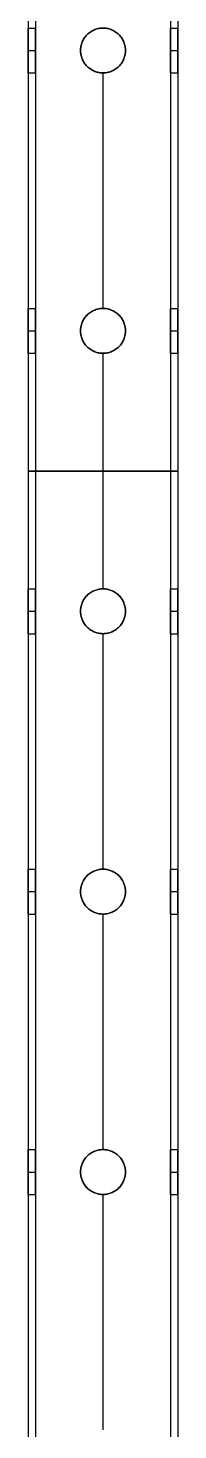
# Model space of a CAD drawing. Header units: millimetres. Extents: x 1279 to 9834, y -699 to 998.
# Drawn here: x 3123.3 to 3163.3, y -204.2 to 170.8 of the extents above; entities that cross this region are included whole.
import ezdxf

# ---------------------------------------------------------------- set-up
doc = ezdxf.new("R2010")
doc.units = ezdxf.units.MM
doc.header["$MEASUREMENT"] = 0
doc.layers.add('staal', color=7, linetype='Continuous', true_color=0x4c4c4c)

msp = doc.modelspace()

# ---------------------------------------------------------------- linework, layer by layer
at = {"layer": 'staal'}
for p, q in [((3123.32, 170.8, 1905.19), (3125.32, 170.8, 1905.19)), ((3143.32, 170.8, 1923.19), (3143.32, 170.8, 1925.19)), ((3143.32, 170.8, 1885.19), (3143.32, 170.8, 1887.19)), ((3161.32, 170.8, 1905.19), (3163.32, 170.8, 1905.19)), ((3123.32, 164.8, 1899.19), (3125.32, 164.8, 1899.19)), ((3123.32, 164.8, 1911.19), (3125.32, 164.8, 1911.19)), ((3137.32, 164.8, 1923.19), (3137.32, 164.8, 1925.19)), ((3137.32, 164.8, 1885.19), (3137.32, 164.8, 1887.19)), ((3149.32, 164.8, 1923.19), (3149.32, 164.8, 1925.19)), ((3149.32, 164.8, 1885.19), (3149.32, 164.8, 1887.19)), ((3161.32, 164.8, 1899.19), (3163.32, 164.8, 1899.19)), ((3161.32, 164.8, 1911.19), (3163.32, 164.8, 1911.19)), ((3123.32, 158.8, 1905.19), (3125.32, 158.8, 1905.19)), ((3143.32, 158.8, 1923.19), (3143.32, 158.8, 1925.19)), ((3143.32, 158.8, 1885.19), (3143.32, 158.8, 1887.19)), ((3161.32, 158.8, 1905.19), (3163.32, 158.8, 1905.19)), ((3123.32, 95.8, 1905.19), (3125.32, 95.8, 1905.19)), ((3143.32, 95.8, 1923.19), (3143.32, 95.8, 1925.19)), ((3143.32, 95.8, 1885.19), (3143.32, 95.8, 1887.19)), ((3161.32, 95.8, 1905.19), (3163.32, 95.8, 1905.19)), ((3123.32, 89.8, 1899.19), (3125.32, 89.8, 1899.19)), ((3123.32, 89.8, 1911.19), (3125.32, 89.8, 1911.19)), ((3137.32, 89.8, 1923.19), (3137.32, 89.8, 1925.19)), ((3137.32, 89.8, 1885.19), (3137.32, 89.8, 1887.19)), ((3149.32, 89.8, 1923.19), (3149.32, 89.8, 1925.19)), ((3149.32, 89.8, 1885.19), (3149.32, 89.8, 1887.19)), ((3161.32, 89.8, 1899.19), (3163.32, 89.8, 1899.19)), ((3161.32, 89.8, 1911.19), (3163.32, 89.8, 1911.19)), ((3123.32, 83.8, 1905.19), (3125.32, 83.8, 1905.19)), ((3143.32, 83.8, 1923.19), (3143.32, 83.8, 1925.19)), ((3143.32, 83.8, 1885.19), (3143.32, 83.8, 1887.19)), ((3161.32, 83.8, 1905.19), (3163.32, 83.8, 1905.19)), ((3123.32, 20.8, 1905.19), (3125.32, 20.8, 1905.19)), ((3143.32, 20.8, 1923.19), (3143.32, 20.8, 1925.19)), ((3143.32, 20.8, 1885.19), (3143.32, 20.8, 1887.19)), ((3161.32, 20.8, 1905.19), (3163.32, 20.8, 1905.19)), ((3123.32, 14.8, 1899.19), (3125.32, 14.8, 1899.19)), ((3123.32, 14.8, 1911.19), (3125.32, 14.8, 1911.19)), ((3137.32, 14.8, 1923.19), (3137.32, 14.8, 1925.19)), ((3137.32, 14.8, 1885.19), (3137.32, 14.8, 1887.19)), ((3149.32, 14.8, 1923.19), (3149.32, 14.8, 1925.19)), ((3149.32, 14.8, 1885.19), (3149.32, 14.8, 1887.19)), ((3161.32, 14.8, 1899.19), (3163.32, 14.8, 1899.19)), ((3161.32, 14.8, 1911.19), (3163.32, 14.8, 1911.19)), ((3123.32, 8.8, 1905.19), (3125.32, 8.8, 1905.19)), ((3143.32, 8.8, 1923.19), (3143.32, 8.8, 1925.19)), ((3143.32, 8.8, 1885.19), (3143.32, 8.8, 1887.19)), ((3161.32, 8.8, 1905.19), (3163.32, 8.8, 1905.19)), ((3123.32, -54.2, 1905.19), (3125.32, -54.2, 1905.19)), ((3143.32, -54.2, 1923.19), (3143.32, -54.2, 1925.19)), ((3143.32, -54.2, 1885.19), (3143.32, -54.2, 1887.19)), ((3161.32, -54.2, 1905.19), (3163.32, -54.2, 1905.19)), ((3123.32, -60.2, 1899.19), (3125.32, -60.2, 1899.19)), ((3123.32, -60.2, 1911.19), (3125.32, -60.2, 1911.19)), ((3137.32, -60.2, 1923.19), (3137.32, -60.2, 1925.19)), ((3137.32, -60.2, 1885.19), (3137.32, -60.2, 1887.19)), ((3149.32, -60.2, 1923.19), (3149.32, -60.2, 1925.19)), ((3149.32, -60.2, 1885.19), (3149.32, -60.2, 1887.19)), ((3161.32, -60.2, 1899.19), (3163.32, -60.2, 1899.19)), ((3161.32, -60.2, 1911.19), (3163.32, -60.2, 1911.19)), ((3123.32, -66.2, 1905.19), (3125.32, -66.2, 1905.19)), ((3143.32, -66.2, 1923.19), (3143.32, -66.2, 1925.19)), ((3143.32, -66.2, 1885.19), (3143.32, -66.2, 1887.19)), ((3161.32, -66.2, 1905.19), (3163.32, -66.2, 1905.19)), ((3123.32, -129.2, 1905.19), (3125.32, -129.2, 1905.19)), ((3143.32, -129.2, 1923.19), (3143.32, -129.2, 1925.19)), ((3143.32, -129.2, 1885.19), (3143.32, -129.2, 1887.19)), ((3161.32, -129.2, 1905.19), (3163.32, -129.2, 1905.19)), ((3123.32, -135.2, 1899.19), (3125.32, -135.2, 1899.19)), ((3123.32, -135.2, 1911.19), (3125.32, -135.2, 1911.19)), ((3137.32, -135.2, 1923.19), (3137.32, -135.2, 1925.19)), ((3137.32, -135.2, 1885.19), (3137.32, -135.2, 1887.19)), ((3149.32, -135.2, 1923.19), (3149.32, -135.2, 1925.19)), ((3149.32, -135.2, 1885.19), (3149.32, -135.2, 1887.19)), ((3161.32, -135.2, 1899.19), (3163.32, -135.2, 1899.19)), ((3161.32, -135.2, 1911.19), (3163.32, -135.2, 1911.19)), ((3123.32, -141.2, 1905.19), (3125.32, -141.2, 1905.19)), ((3143.32, -141.2, 1923.19), (3143.32, -141.2, 1925.19)), ((3143.32, -141.2, 1885.19), (3143.32, -141.2, 1887.19)), ((3161.32, -141.2, 1905.19), (3163.32, -141.2, 1905.19))]:
    msp.add_line(p, q, dxfattribs=at)
for points in [[(3123.32, 710.3, 1885.19), (3123.32, 52.3, 1885.19), (3123.32, -605.7, 1885.19)], [(3123.32, 710.3, 1925.19), (3123.32, 52.3, 1925.19), (3123.32, -605.7, 1925.19)], [(3125.32, 708.3, 1923.19), (3125.32, 52.3, 1923.19), (3125.32, -603.7, 1923.19)], [(3125.32, 708.3, 1887.19), (3125.32, 52.3, 1887.19), (3125.32, -603.7, 1887.19)], [(3161.32, 672.3, 1923.19), (3161.32, 52.3, 1923.19), (3161.32, -567.7, 1923.19)], [(3161.32, 672.3, 1887.19), (3161.32, 52.3, 1887.19), (3161.32, -567.7, 1887.19)], [(3163.32, 670.3, 1885.19), (3163.32, 52.3, 1885.19), (3163.32, -565.7, 1885.19)], [(3163.32, 670.3, 1925.19), (3163.32, 52.3, 1925.19), (3163.32, -565.7, 1925.19)], [(3123.32, 158.8, 1905.19), (3123.32, 127.3, 1905.19), (3123.32, 95.8, 1905.19)], [(3125.32, 158.8, 1905.19), (3125.32, 127.3, 1905.19), (3125.32, 95.8, 1905.19)], [(3143.32, 158.8, 1925.19), (3143.32, 127.3, 1925.19), (3143.32, 95.8, 1925.19)], [(3143.32, 158.8, 1923.19), (3143.32, 127.3, 1923.19), (3143.32, 95.8, 1923.19)], [(3143.32, 158.8, 1887.19), (3143.32, 127.3, 1887.19), (3143.32, 95.8, 1887.19)], [(3143.32, 158.8, 1885.19), (3143.32, 127.3, 1885.19), (3143.32, 95.8, 1885.19)], [(3161.32, 158.8, 1905.19), (3161.32, 127.3, 1905.19), (3161.32, 95.8, 1905.19)], [(3163.32, 158.8, 1905.19), (3163.32, 127.3, 1905.19), (3163.32, 95.8, 1905.19)], [(3123.32, 83.8, 1905.19), (3123.32, 52.3, 1905.19), (3123.32, 20.8, 1905.19)], [(3125.32, 83.8, 1905.19), (3125.32, 52.3, 1905.19), (3125.32, 20.8, 1905.19)], [(3143.32, 83.8, 1925.19), (3143.32, 52.3, 1925.19), (3143.32, 20.8, 1925.19)], [(3143.32, 83.8, 1923.19), (3143.32, 52.3, 1923.19), (3143.32, 20.8, 1923.19)], [(3143.32, 83.8, 1887.19), (3143.32, 52.3, 1887.19), (3143.32, 20.8, 1887.19)], [(3143.32, 83.8, 1885.19), (3143.32, 52.3, 1885.19), (3143.32, 20.8, 1885.19)], [(3161.32, 83.8, 1905.19), (3161.32, 52.3, 1905.19), (3161.32, 20.8, 1905.19)], [(3163.32, 83.8, 1905.19), (3163.32, 52.3, 1905.19), (3163.32, 20.8, 1905.19)], [(3163.32, 52.3, 1925.19), (3143.32, 52.3, 1925.19), (3123.32, 52.3, 1925.19)], [(3123.32, 52.3, 1925.19), (3123.32, 52.3, 1905.19), (3123.32, 52.3, 1885.19)], [(3123.32, 52.3, 1885.19), (3143.32, 52.3, 1885.19), (3163.32, 52.3, 1885.19)], [(3125.32, 52.3, 1887.19), (3125.32, 52.3, 1905.19), (3125.32, 52.3, 1923.19)], [(3125.32, 52.3, 1923.19), (3143.32, 52.3, 1923.19), (3161.32, 52.3, 1923.19)], [(3161.32, 52.3, 1887.19), (3143.32, 52.3, 1887.19), (3125.32, 52.3, 1887.19)], [(3161.32, 52.3, 1923.19), (3161.32, 52.3, 1905.19), (3161.32, 52.3, 1887.19)], [(3163.32, 52.3, 1885.19), (3163.32, 52.3, 1905.19), (3163.32, 52.3, 1925.19)], [(3123.32, 8.8, 1905.19), (3123.32, -22.7, 1905.19), (3123.32, -54.2, 1905.19)], [(3125.32, 8.8, 1905.19), (3125.32, -22.7, 1905.19), (3125.32, -54.2, 1905.19)], [(3143.32, 8.8, 1925.19), (3143.32, -22.7, 1925.19), (3143.32, -54.2, 1925.19)], [(3143.32, 8.8, 1923.19), (3143.32, -22.7, 1923.19), (3143.32, -54.2, 1923.19)], [(3143.32, 8.8, 1887.19), (3143.32, -22.7, 1887.19), (3143.32, -54.2, 1887.19)], [(3143.32, 8.8, 1885.19), (3143.32, -22.7, 1885.19), (3143.32, -54.2, 1885.19)], [(3161.32, 8.8, 1905.19), (3161.32, -22.7, 1905.19), (3161.32, -54.2, 1905.19)], [(3163.32, 8.8, 1905.19), (3163.32, -22.7, 1905.19), (3163.32, -54.2, 1905.19)], [(3123.32, -66.2, 1905.19), (3123.32, -97.7, 1905.19), (3123.32, -129.2, 1905.19)], [(3125.32, -66.2, 1905.19), (3125.32, -97.7, 1905.19), (3125.32, -129.2, 1905.19)], [(3143.32, -66.2, 1925.19), (3143.32, -97.7, 1925.19), (3143.32, -129.2, 1925.19)], [(3143.32, -66.2, 1923.19), (3143.32, -97.7, 1923.19), (3143.32, -129.2, 1923.19)], [(3143.32, -66.2, 1887.19), (3143.32, -97.7, 1887.19), (3143.32, -129.2, 1887.19)], [(3143.32, -66.2, 1885.19), (3143.32, -97.7, 1885.19), (3143.32, -129.2, 1885.19)], [(3161.32, -66.2, 1905.19), (3161.32, -97.7, 1905.19), (3161.32, -129.2, 1905.19)], [(3163.32, -66.2, 1905.19), (3163.32, -97.7, 1905.19), (3163.32, -129.2, 1905.19)], [(3123.32, -141.2, 1905.19), (3123.32, -172.7, 1905.19), (3123.32, -204.2, 1905.19)], [(3125.32, -141.2, 1905.19), (3125.32, -172.7, 1905.19), (3125.32, -204.2, 1905.19)], [(3143.32, -141.2, 1925.19), (3143.32, -172.7, 1925.19), (3143.32, -204.2, 1925.19)], [(3143.32, -141.2, 1923.19), (3143.32, -172.7, 1923.19), (3143.32, -204.2, 1923.19)], [(3143.32, -141.2, 1887.19), (3143.32, -172.7, 1887.19), (3143.32, -204.2, 1887.19)], [(3143.32, -141.2, 1885.19), (3143.32, -172.7, 1885.19), (3143.32, -204.2, 1885.19)], [(3161.32, -141.2, 1905.19), (3161.32, -172.7, 1905.19), (3161.32, -204.2, 1905.19)], [(3163.32, -141.2, 1905.19), (3163.32, -172.7, 1905.19), (3163.32, -204.2, 1905.19)]]:
    msp.add_open_spline(points, degree=2, dxfattribs=at)
for points, knots in [([(3123.32, 164.8, 1899.19), (3123.32, 170.8, 1899.19), (3123.32, 170.8, 1905.19), (3123.32, 170.8, 1911.19), (3123.32, 164.8, 1911.19), (3123.32, 158.8, 1911.19), (3123.32, 158.8, 1905.19), (3123.32, 158.8, 1899.19), (3123.32, 164.8, 1899.19)], [0, 0, 0, 7.853982, 7.853982, 15.707963, 15.707963, 23.561945, 23.561945, 31.415927, 31.415927, 31.415927]), ([(3125.32, 164.8, 1899.19), (3125.32, 158.8, 1899.19), (3125.32, 158.8, 1905.19), (3125.32, 158.8, 1911.19), (3125.32, 164.8, 1911.19), (3125.32, 170.8, 1911.19), (3125.32, 170.8, 1905.19), (3125.32, 170.8, 1899.19), (3125.32, 164.8, 1899.19)], [-31.415927, -31.415927, -31.415927, -23.561945, -23.561945, -15.707963, -15.707963, -7.853982, -7.853982, 0, 0, 0]), ([(3149.32, 164.8, 1925.19), (3149.32, 158.8, 1925.19), (3143.32, 158.8, 1925.19), (3137.32, 158.8, 1925.19), (3137.32, 164.8, 1925.19), (3137.32, 170.8, 1925.19), (3143.32, 170.8, 1925.19), (3149.32, 170.8, 1925.19), (3149.32, 164.8, 1925.19)], [-31.415927, -31.415927, -31.415927, -23.561945, -23.561945, -15.707963, -15.707963, -7.853982, -7.853982, 0, 0, 0]), ([(3149.32, 164.8, 1923.19), (3149.32, 170.8, 1923.19), (3143.32, 170.8, 1923.19), (3137.32, 170.8, 1923.19), (3137.32, 164.8, 1923.19), (3137.32, 158.8, 1923.19), (3143.32, 158.8, 1923.19), (3149.32, 158.8, 1923.19), (3149.32, 164.8, 1923.19)], [0, 0, 0, 7.853982, 7.853982, 15.707963, 15.707963, 23.561945, 23.561945, 31.415927, 31.415927, 31.415927]), ([(3149.32, 164.8, 1887.19), (3149.32, 158.8, 1887.19), (3143.32, 158.8, 1887.19), (3137.32, 158.8, 1887.19), (3137.32, 164.8, 1887.19), (3137.32, 170.8, 1887.19), (3143.32, 170.8, 1887.19), (3149.32, 170.8, 1887.19), (3149.32, 164.8, 1887.19)], [-31.415927, -31.415927, -31.415927, -23.561945, -23.561945, -15.707963, -15.707963, -7.853982, -7.853982, 0, 0, 0]), ([(3149.32, 164.8, 1885.19), (3149.32, 170.8, 1885.19), (3143.32, 170.8, 1885.19), (3137.32, 170.8, 1885.19), (3137.32, 164.8, 1885.19), (3137.32, 158.8, 1885.19), (3143.32, 158.8, 1885.19), (3149.32, 158.8, 1885.19), (3149.32, 164.8, 1885.19)], [0, 0, 0, 7.853982, 7.853982, 15.707963, 15.707963, 23.561945, 23.561945, 31.415927, 31.415927, 31.415927]), ([(3161.32, 164.8, 1899.19), (3161.32, 170.8, 1899.19), (3161.32, 170.8, 1905.19), (3161.32, 170.8, 1911.19), (3161.32, 164.8, 1911.19), (3161.32, 158.8, 1911.19), (3161.32, 158.8, 1905.19), (3161.32, 158.8, 1899.19), (3161.32, 164.8, 1899.19)], [0, 0, 0, 7.853982, 7.853982, 15.707963, 15.707963, 23.561945, 23.561945, 31.415927, 31.415927, 31.415927]), ([(3163.32, 164.8, 1899.19), (3163.32, 158.8, 1899.19), (3163.32, 158.8, 1905.19), (3163.32, 158.8, 1911.19), (3163.32, 164.8, 1911.19), (3163.32, 170.8, 1911.19), (3163.32, 170.8, 1905.19), (3163.32, 170.8, 1899.19), (3163.32, 164.8, 1899.19)], [-31.415927, -31.415927, -31.415927, -23.561945, -23.561945, -15.707963, -15.707963, -7.853982, -7.853982, 0, 0, 0]), ([(3123.32, 89.8, 1899.19), (3123.32, 95.8, 1899.19), (3123.32, 95.8, 1905.19), (3123.32, 95.8, 1911.19), (3123.32, 89.8, 1911.19), (3123.32, 83.8, 1911.19), (3123.32, 83.8, 1905.19), (3123.32, 83.8, 1899.19), (3123.32, 89.8, 1899.19)], [0, 0, 0, 7.853982, 7.853982, 15.707963, 15.707963, 23.561945, 23.561945, 31.415927, 31.415927, 31.415927]), ([(3125.32, 89.8, 1899.19), (3125.32, 83.8, 1899.19), (3125.32, 83.8, 1905.19), (3125.32, 83.8, 1911.19), (3125.32, 89.8, 1911.19), (3125.32, 95.8, 1911.19), (3125.32, 95.8, 1905.19), (3125.32, 95.8, 1899.19), (3125.32, 89.8, 1899.19)], [-31.415927, -31.415927, -31.415927, -23.561945, -23.561945, -15.707963, -15.707963, -7.853982, -7.853982, 0, 0, 0]), ([(3149.32, 89.8, 1925.19), (3149.32, 83.8, 1925.19), (3143.32, 83.8, 1925.19), (3137.32, 83.8, 1925.19), (3137.32, 89.8, 1925.19), (3137.32, 95.8, 1925.19), (3143.32, 95.8, 1925.19), (3149.32, 95.8, 1925.19), (3149.32, 89.8, 1925.19)], [-31.415927, -31.415927, -31.415927, -23.561945, -23.561945, -15.707963, -15.707963, -7.853982, -7.853982, 0, 0, 0]), ([(3149.32, 89.8, 1923.19), (3149.32, 95.8, 1923.19), (3143.32, 95.8, 1923.19), (3137.32, 95.8, 1923.19), (3137.32, 89.8, 1923.19), (3137.32, 83.8, 1923.19), (3143.32, 83.8, 1923.19), (3149.32, 83.8, 1923.19), (3149.32, 89.8, 1923.19)], [0, 0, 0, 7.853982, 7.853982, 15.707963, 15.707963, 23.561945, 23.561945, 31.415927, 31.415927, 31.415927]), ([(3149.32, 89.8, 1887.19), (3149.32, 83.8, 1887.19), (3143.32, 83.8, 1887.19), (3137.32, 83.8, 1887.19), (3137.32, 89.8, 1887.19), (3137.32, 95.8, 1887.19), (3143.32, 95.8, 1887.19), (3149.32, 95.8, 1887.19), (3149.32, 89.8, 1887.19)], [-31.415927, -31.415927, -31.415927, -23.561945, -23.561945, -15.707963, -15.707963, -7.853982, -7.853982, 0, 0, 0]), ([(3149.32, 89.8, 1885.19), (3149.32, 95.8, 1885.19), (3143.32, 95.8, 1885.19), (3137.32, 95.8, 1885.19), (3137.32, 89.8, 1885.19), (3137.32, 83.8, 1885.19), (3143.32, 83.8, 1885.19), (3149.32, 83.8, 1885.19), (3149.32, 89.8, 1885.19)], [0, 0, 0, 7.853982, 7.853982, 15.707963, 15.707963, 23.561945, 23.561945, 31.415927, 31.415927, 31.415927]), ([(3161.32, 89.8, 1899.19), (3161.32, 95.8, 1899.19), (3161.32, 95.8, 1905.19), (3161.32, 95.8, 1911.19), (3161.32, 89.8, 1911.19), (3161.32, 83.8, 1911.19), (3161.32, 83.8, 1905.19), (3161.32, 83.8, 1899.19), (3161.32, 89.8, 1899.19)], [0, 0, 0, 7.853982, 7.853982, 15.707963, 15.707963, 23.561945, 23.561945, 31.415927, 31.415927, 31.415927]), ([(3163.32, 89.8, 1899.19), (3163.32, 83.8, 1899.19), (3163.32, 83.8, 1905.19), (3163.32, 83.8, 1911.19), (3163.32, 89.8, 1911.19), (3163.32, 95.8, 1911.19), (3163.32, 95.8, 1905.19), (3163.32, 95.8, 1899.19), (3163.32, 89.8, 1899.19)], [-31.415927, -31.415927, -31.415927, -23.561945, -23.561945, -15.707963, -15.707963, -7.853982, -7.853982, 0, 0, 0]), ([(3123.32, 14.8, 1899.19), (3123.32, 20.8, 1899.19), (3123.32, 20.8, 1905.19), (3123.32, 20.8, 1911.19), (3123.32, 14.8, 1911.19), (3123.32, 8.8, 1911.19), (3123.32, 8.8, 1905.19), (3123.32, 8.8, 1899.19), (3123.32, 14.8, 1899.19)], [0, 0, 0, 7.853982, 7.853982, 15.707963, 15.707963, 23.561945, 23.561945, 31.415927, 31.415927, 31.415927]), ([(3125.32, 14.8, 1899.19), (3125.32, 8.8, 1899.19), (3125.32, 8.8, 1905.19), (3125.32, 8.8, 1911.19), (3125.32, 14.8, 1911.19), (3125.32, 20.8, 1911.19), (3125.32, 20.8, 1905.19), (3125.32, 20.8, 1899.19), (3125.32, 14.8, 1899.19)], [-31.415927, -31.415927, -31.415927, -23.561945, -23.561945, -15.707963, -15.707963, -7.853982, -7.853982, 0, 0, 0]), ([(3149.32, 14.8, 1925.19), (3149.32, 8.8, 1925.19), (3143.32, 8.8, 1925.19), (3137.32, 8.8, 1925.19), (3137.32, 14.8, 1925.19), (3137.32, 20.8, 1925.19), (3143.32, 20.8, 1925.19), (3149.32, 20.8, 1925.19), (3149.32, 14.8, 1925.19)], [-31.415927, -31.415927, -31.415927, -23.561945, -23.561945, -15.707963, -15.707963, -7.853982, -7.853982, 0, 0, 0]), ([(3149.32, 14.8, 1923.19), (3149.32, 20.8, 1923.19), (3143.32, 20.8, 1923.19), (3137.32, 20.8, 1923.19), (3137.32, 14.8, 1923.19), (3137.32, 8.8, 1923.19), (3143.32, 8.8, 1923.19), (3149.32, 8.8, 1923.19), (3149.32, 14.8, 1923.19)], [0, 0, 0, 7.853982, 7.853982, 15.707963, 15.707963, 23.561945, 23.561945, 31.415927, 31.415927, 31.415927]), ([(3149.32, 14.8, 1887.19), (3149.32, 8.8, 1887.19), (3143.32, 8.8, 1887.19), (3137.32, 8.8, 1887.19), (3137.32, 14.8, 1887.19), (3137.32, 20.8, 1887.19), (3143.32, 20.8, 1887.19), (3149.32, 20.8, 1887.19), (3149.32, 14.8, 1887.19)], [-31.415927, -31.415927, -31.415927, -23.561945, -23.561945, -15.707963, -15.707963, -7.853982, -7.853982, 0, 0, 0]), ([(3149.32, 14.8, 1885.19), (3149.32, 20.8, 1885.19), (3143.32, 20.8, 1885.19), (3137.32, 20.8, 1885.19), (3137.32, 14.8, 1885.19), (3137.32, 8.8, 1885.19), (3143.32, 8.8, 1885.19), (3149.32, 8.8, 1885.19), (3149.32, 14.8, 1885.19)], [0, 0, 0, 7.853982, 7.853982, 15.707963, 15.707963, 23.561945, 23.561945, 31.415927, 31.415927, 31.415927]), ([(3161.32, 14.8, 1899.19), (3161.32, 20.8, 1899.19), (3161.32, 20.8, 1905.19), (3161.32, 20.8, 1911.19), (3161.32, 14.8, 1911.19), (3161.32, 8.8, 1911.19), (3161.32, 8.8, 1905.19), (3161.32, 8.8, 1899.19), (3161.32, 14.8, 1899.19)], [0, 0, 0, 7.853982, 7.853982, 15.707963, 15.707963, 23.561945, 23.561945, 31.415927, 31.415927, 31.415927]), ([(3163.32, 14.8, 1899.19), (3163.32, 8.8, 1899.19), (3163.32, 8.8, 1905.19), (3163.32, 8.8, 1911.19), (3163.32, 14.8, 1911.19), (3163.32, 20.8, 1911.19), (3163.32, 20.8, 1905.19), (3163.32, 20.8, 1899.19), (3163.32, 14.8, 1899.19)], [-31.415927, -31.415927, -31.415927, -23.561945, -23.561945, -15.707963, -15.707963, -7.853982, -7.853982, 0, 0, 0]), ([(3123.32, -60.2, 1899.19), (3123.32, -54.2, 1899.19), (3123.32, -54.2, 1905.19), (3123.32, -54.2, 1911.19), (3123.32, -60.2, 1911.19), (3123.32, -66.2, 1911.19), (3123.32, -66.2, 1905.19), (3123.32, -66.2, 1899.19), (3123.32, -60.2, 1899.19)], [0, 0, 0, 7.853982, 7.853982, 15.707963, 15.707963, 23.561945, 23.561945, 31.415927, 31.415927, 31.415927]), ([(3125.32, -60.2, 1899.19), (3125.32, -66.2, 1899.19), (3125.32, -66.2, 1905.19), (3125.32, -66.2, 1911.19), (3125.32, -60.2, 1911.19), (3125.32, -54.2, 1911.19), (3125.32, -54.2, 1905.19), (3125.32, -54.2, 1899.19), (3125.32, -60.2, 1899.19)], [-31.415927, -31.415927, -31.415927, -23.561945, -23.561945, -15.707963, -15.707963, -7.853982, -7.853982, 0, 0, 0]), ([(3149.32, -60.2, 1925.19), (3149.32, -66.2, 1925.19), (3143.32, -66.2, 1925.19), (3137.32, -66.2, 1925.19), (3137.32, -60.2, 1925.19), (3137.32, -54.2, 1925.19), (3143.32, -54.2, 1925.19), (3149.32, -54.2, 1925.19), (3149.32, -60.2, 1925.19)], [-31.415927, -31.415927, -31.415927, -23.561945, -23.561945, -15.707963, -15.707963, -7.853982, -7.853982, 0, 0, 0]), ([(3149.32, -60.2, 1923.19), (3149.32, -54.2, 1923.19), (3143.32, -54.2, 1923.19), (3137.32, -54.2, 1923.19), (3137.32, -60.2, 1923.19), (3137.32, -66.2, 1923.19), (3143.32, -66.2, 1923.19), (3149.32, -66.2, 1923.19), (3149.32, -60.2, 1923.19)], [0, 0, 0, 7.853982, 7.853982, 15.707963, 15.707963, 23.561945, 23.561945, 31.415927, 31.415927, 31.415927]), ([(3149.32, -60.2, 1887.19), (3149.32, -66.2, 1887.19), (3143.32, -66.2, 1887.19), (3137.32, -66.2, 1887.19), (3137.32, -60.2, 1887.19), (3137.32, -54.2, 1887.19), (3143.32, -54.2, 1887.19), (3149.32, -54.2, 1887.19), (3149.32, -60.2, 1887.19)], [-31.415927, -31.415927, -31.415927, -23.561945, -23.561945, -15.707963, -15.707963, -7.853982, -7.853982, 0, 0, 0]), ([(3149.32, -60.2, 1885.19), (3149.32, -54.2, 1885.19), (3143.32, -54.2, 1885.19), (3137.32, -54.2, 1885.19), (3137.32, -60.2, 1885.19), (3137.32, -66.2, 1885.19), (3143.32, -66.2, 1885.19), (3149.32, -66.2, 1885.19), (3149.32, -60.2, 1885.19)], [0, 0, 0, 7.853982, 7.853982, 15.707963, 15.707963, 23.561945, 23.561945, 31.415927, 31.415927, 31.415927]), ([(3161.32, -60.2, 1899.19), (3161.32, -54.2, 1899.19), (3161.32, -54.2, 1905.19), (3161.32, -54.2, 1911.19), (3161.32, -60.2, 1911.19), (3161.32, -66.2, 1911.19), (3161.32, -66.2, 1905.19), (3161.32, -66.2, 1899.19), (3161.32, -60.2, 1899.19)], [0, 0, 0, 7.853982, 7.853982, 15.707963, 15.707963, 23.561945, 23.561945, 31.415927, 31.415927, 31.415927]), ([(3163.32, -60.2, 1899.19), (3163.32, -66.2, 1899.19), (3163.32, -66.2, 1905.19), (3163.32, -66.2, 1911.19), (3163.32, -60.2, 1911.19), (3163.32, -54.2, 1911.19), (3163.32, -54.2, 1905.19), (3163.32, -54.2, 1899.19), (3163.32, -60.2, 1899.19)], [-31.415927, -31.415927, -31.415927, -23.561945, -23.561945, -15.707963, -15.707963, -7.853982, -7.853982, 0, 0, 0]), ([(3123.32, -135.2, 1899.19), (3123.32, -129.2, 1899.19), (3123.32, -129.2, 1905.19), (3123.32, -129.2, 1911.19), (3123.32, -135.2, 1911.19), (3123.32, -141.2, 1911.19), (3123.32, -141.2, 1905.19), (3123.32, -141.2, 1899.19), (3123.32, -135.2, 1899.19)], [0, 0, 0, 7.853982, 7.853982, 15.707963, 15.707963, 23.561945, 23.561945, 31.415927, 31.415927, 31.415927]), ([(3125.32, -135.2, 1899.19), (3125.32, -141.2, 1899.19), (3125.32, -141.2, 1905.19), (3125.32, -141.2, 1911.19), (3125.32, -135.2, 1911.19), (3125.32, -129.2, 1911.19), (3125.32, -129.2, 1905.19), (3125.32, -129.2, 1899.19), (3125.32, -135.2, 1899.19)], [-31.415927, -31.415927, -31.415927, -23.561945, -23.561945, -15.707963, -15.707963, -7.853982, -7.853982, 0, 0, 0]), ([(3149.32, -135.2, 1925.19), (3149.32, -141.2, 1925.19), (3143.32, -141.2, 1925.19), (3137.32, -141.2, 1925.19), (3137.32, -135.2, 1925.19), (3137.32, -129.2, 1925.19), (3143.32, -129.2, 1925.19), (3149.32, -129.2, 1925.19), (3149.32, -135.2, 1925.19)], [-31.415927, -31.415927, -31.415927, -23.561945, -23.561945, -15.707963, -15.707963, -7.853982, -7.853982, 0, 0, 0]), ([(3149.32, -135.2, 1923.19), (3149.32, -129.2, 1923.19), (3143.32, -129.2, 1923.19), (3137.32, -129.2, 1923.19), (3137.32, -135.2, 1923.19), (3137.32, -141.2, 1923.19), (3143.32, -141.2, 1923.19), (3149.32, -141.2, 1923.19), (3149.32, -135.2, 1923.19)], [0, 0, 0, 7.853982, 7.853982, 15.707963, 15.707963, 23.561945, 23.561945, 31.415927, 31.415927, 31.415927]), ([(3149.32, -135.2, 1887.19), (3149.32, -141.2, 1887.19), (3143.32, -141.2, 1887.19), (3137.32, -141.2, 1887.19), (3137.32, -135.2, 1887.19), (3137.32, -129.2, 1887.19), (3143.32, -129.2, 1887.19), (3149.32, -129.2, 1887.19), (3149.32, -135.2, 1887.19)], [-31.415927, -31.415927, -31.415927, -23.561945, -23.561945, -15.707963, -15.707963, -7.853982, -7.853982, 0, 0, 0]), ([(3149.32, -135.2, 1885.19), (3149.32, -129.2, 1885.19), (3143.32, -129.2, 1885.19), (3137.32, -129.2, 1885.19), (3137.32, -135.2, 1885.19), (3137.32, -141.2, 1885.19), (3143.32, -141.2, 1885.19), (3149.32, -141.2, 1885.19), (3149.32, -135.2, 1885.19)], [0, 0, 0, 7.853982, 7.853982, 15.707963, 15.707963, 23.561945, 23.561945, 31.415927, 31.415927, 31.415927]), ([(3161.32, -135.2, 1899.19), (3161.32, -129.2, 1899.19), (3161.32, -129.2, 1905.19), (3161.32, -129.2, 1911.19), (3161.32, -135.2, 1911.19), (3161.32, -141.2, 1911.19), (3161.32, -141.2, 1905.19), (3161.32, -141.2, 1899.19), (3161.32, -135.2, 1899.19)], [0, 0, 0, 7.853982, 7.853982, 15.707963, 15.707963, 23.561945, 23.561945, 31.415927, 31.415927, 31.415927]), ([(3163.32, -135.2, 1899.19), (3163.32, -141.2, 1899.19), (3163.32, -141.2, 1905.19), (3163.32, -141.2, 1911.19), (3163.32, -135.2, 1911.19), (3163.32, -129.2, 1911.19), (3163.32, -129.2, 1905.19), (3163.32, -129.2, 1899.19), (3163.32, -135.2, 1899.19)], [-31.415927, -31.415927, -31.415927, -23.561945, -23.561945, -15.707963, -15.707963, -7.853982, -7.853982, 0, 0, 0])]:
    msp.add_rational_spline(points, [1, 0.707106781187, 1, 0.707106781187, 1, 0.707106781187, 1, 0.707106781187, 1], degree=2, knots=knots, dxfattribs=at)

doc.saveas('drawing.dxf')
